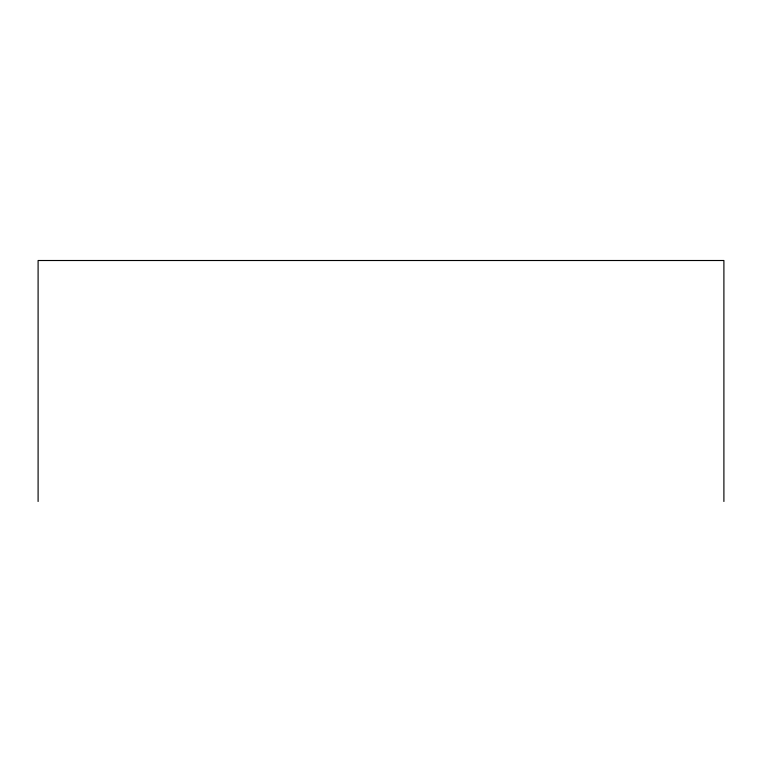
<?xml version="1.0" encoding="UTF-8"?>
<svg xmlns="http://www.w3.org/2000/svg" width="762" height="762" viewBox="0 0 762 762"><rect width="100%" height="100%" fill="white"/><g stroke="black" fill="none" stroke-linecap="round" stroke-linejoin="round"><path stroke-width="1.14" d="M723.9 501.491L723.9 260.509L38.1 260.509L38.1 501.491"/></g></svg>
